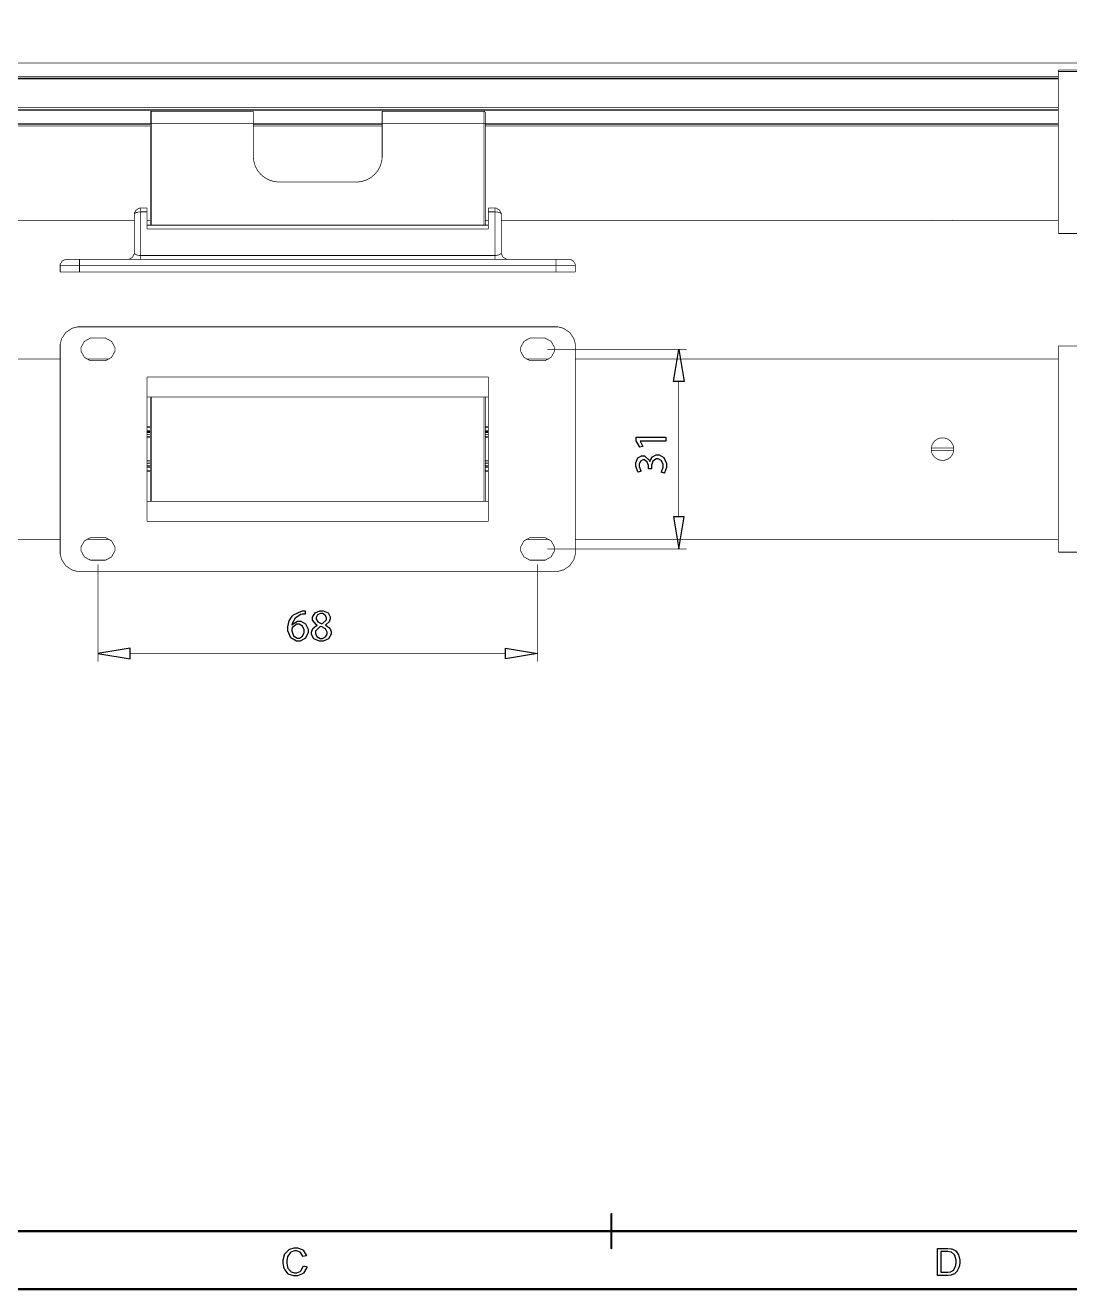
# Model space of a CAD drawing. Extents: x 0.54 to 10.46, y 0.74 to 7.76.
# Drawn here: x 4.838 to 7.846, y 0.739 to 4.382 of the extents above; entities that cross this region are included whole.
import ezdxf

# ---------------------------------------------------------------- set-up
doc = ezdxf.new("R2010")
doc.units = 0
doc.layers.get('0').update_dxf_attribs({"linetype": 'CONTINUOUS'})

msp = doc.modelspace()

# ---------------------------------------------------------------- linework, layer by layer
at = {"color": 0}
for points in [[(10.4631, 0.738986), (0.536893, 0.738986), (0.536458, 0.738986), (0.535157, 0.740289), (0.535157, 0.740722), (0.535157, 7.75928), (0.535157, 7.75971), (0.536458, 7.76101), (0.536893, 7.76101), (10.4631, 7.76101), (10.4635, 7.76101), (10.4648, 7.75971), (10.4648, 7.75928), (10.4648, 0.740722), (10.4648, 0.740289), (10.4635, 0.738986), (10.4631, 0.738986)], [(0.538629, 0.742458), (10.4614, 0.742458), (10.4614, 7.75754), (0.538629, 7.75754), (0.538629, 0.742458)], [(10.296, 0.906087), (0.871149, 0.906087), (0.870714, 0.906087), (0.869412, 0.907389), (0.869412, 0.907824), (0.869412, 7.59218), (0.869412, 7.59261), (0.870714, 7.59392), (0.871149, 7.59392), (10.296, 7.59392), (10.2964, 7.59392), (10.2977, 7.59261), (10.2977, 7.59218), (10.2977, 0.907824), (10.2977, 0.907389), (10.2964, 0.906087), (10.296, 0.906087)], [(0.872885, 0.90956), (10.2943, 0.90956), (10.2943, 7.59044), (0.872885, 7.59044), (0.872885, 0.90956)], [(6.52604, 0.857042), (6.52582, 0.857042), (6.52533, 0.857585), (6.52533, 0.857747), (6.52533, 0.958008), (6.52533, 0.958171), (6.52582, 0.958658), (6.52604, 0.958658), (6.52621, 0.958658), (6.52675, 0.958171), (6.52675, 0.958008), (6.52675, 0.857747), (6.52675, 0.857585), (6.52621, 0.857042), (6.52604, 0.857042)], [(5.63921, 0.807563), (5.64953, 0.804958), (5.64899, 0.802843), (5.63926, 0.786729), (5.63786, 0.78559), (5.63644, 0.784506), (5.62207, 0.778917), (5.61729, 0.778917), (5.61214, 0.778917), (5.59814, 0.783257), (5.59685, 0.784071), (5.59549, 0.784939), (5.5855, 0.79731), (5.58485, 0.798882), (5.58415, 0.80051), (5.58074, 0.814996), (5.58074, 0.819769), (5.58074, 0.825088), (5.58453, 0.839518), (5.58535, 0.840983), (5.5861, 0.842503), (5.59711, 0.85395), (5.59858, 0.85471), (5.59999, 0.855524), (5.61307, 0.859429), (5.61746, 0.859429), (5.62235, 0.859429), (5.63574, 0.854492), (5.6371, 0.853461), (5.6384, 0.852485), (5.64768, 0.838542), (5.64822, 0.836751), (5.63807, 0.834364), (5.63758, 0.835775), (5.63103, 0.846083), (5.63021, 0.846733), (5.62935, 0.847385), (5.62022, 0.850586), (5.61724, 0.850586), (5.6135, 0.850586), (5.60325, 0.84706), (5.60226, 0.8463), (5.60124, 0.845594), (5.59418, 0.835992), (5.59381, 0.834744), (5.59337, 0.83355), (5.59136, 0.823296), (5.59136, 0.819824), (5.59136, 0.815483), (5.59375, 0.803711), (5.59424, 0.802463), (5.59467, 0.801269), (5.60221, 0.792046), (5.60325, 0.791396), (5.60422, 0.790799), (5.61333, 0.787761), (5.61643, 0.787761), (5.62007, 0.787761), (5.63004, 0.791938), (5.63108, 0.792751), (5.63206, 0.793619), (5.63883, 0.805935), (5.63921, 0.807563)], [(7.465, 0.780274), (7.465, 0.858074), (7.49181, 0.858074), (7.49528, 0.858074), (7.50489, 0.857206), (7.50569, 0.856987), (7.50678, 0.856771), (7.51628, 0.852106), (7.51708, 0.8514), (7.51812, 0.850532), (7.52576, 0.839464), (7.52632, 0.838108), (7.52681, 0.836751), (7.52935, 0.823893), (7.52935, 0.819607), (7.52935, 0.815701), (7.52761, 0.805012), (7.52729, 0.803874), (7.52692, 0.802735), (7.52251, 0.793294), (7.52197, 0.792535), (7.52143, 0.791829), (7.51551, 0.785915), (7.51492, 0.785482), (7.51426, 0.785101), (7.50646, 0.781793), (7.50558, 0.781575), (7.50467, 0.781358), (7.49599, 0.780274), (7.49311, 0.780274), (7.465, 0.780274)], [(7.47532, 0.789442), (7.49192, 0.789442), (7.4949, 0.789442), (7.50325, 0.79069), (7.50401, 0.790907), (7.50472, 0.791178), (7.51053, 0.794487), (7.51096, 0.794922), (7.51156, 0.795574), (7.51633, 0.803711), (7.51671, 0.804742), (7.51704, 0.805772), (7.51878, 0.816297), (7.51878, 0.819769), (7.51878, 0.82449), (7.5154, 0.837457), (7.51476, 0.838542), (7.51406, 0.839626), (7.50592, 0.846951), (7.50499, 0.847331), (7.50429, 0.847601), (7.49479, 0.848904), (7.49164, 0.848904), (7.47532, 0.848904), (7.47532, 0.789442)]]:
    msp.add_lwpolyline(points, close=True, dxfattribs=at)
at = {"color": 0, "const_width": 0.002083}
for points in [[(8.43511, 4.27387), (2.92626, 4.27387)], [(7.81375, 4.2296), (3.54764, 4.2296)], [(8.43511, 4.25319), (7.81375, 4.25319)], [(7.81375, 4.2494), (7.81375, 4.25319)], [(8.43511, 4.2494), (7.81375, 4.2494)], [(7.81375, 4.24826), (7.81375, 4.2494)], [(7.81375, 3.78233), (7.81375, 4.24826)], [(7.81375, 4.24826), (8.47775, 4.24826)], [(7.81375, 4.14031), (3.54764, 4.14031)], [(5.20215, 4.13476), (5.20122, 4.13476), (5.19846, 4.132), (5.19846, 4.13103)], [(5.19846, 4.09988), (5.19846, 4.13103)], [(5.20215, 4.13476), (5.20215, 4.1001)], [(5.49522, 4.13476), (5.20215, 4.13476)], [(5.49522, 4.1001), (5.49522, 4.13476)], [(6.15924, 4.13476), (5.86615, 4.13476)], [(5.86615, 4.13476), (5.86615, 4.1001)], [(6.15924, 4.1001), (6.15924, 4.13476)], [(6.16292, 4.13103), (6.16292, 4.132), (6.16015, 4.13476), (6.15924, 4.13476)], [(6.16292, 4.13103), (6.16292, 4.09988)], [(3.54764, 4.09581), (5.19846, 4.09581)], [(5.20215, 4.1001), (5.20182, 4.10015), (5.19874, 4.09993), (5.19846, 4.09983)], [(5.19846, 3.80681), (5.19846, 4.09988)], [(5.49522, 4.1001), (5.20215, 4.1001)], [(5.49522, 4.00489), (5.49522, 4.1001)], [(5.49522, 4.09581), (5.86615, 4.09581)], [(5.86615, 4.1001), (5.86615, 4.00489)], [(6.15924, 4.1001), (5.86615, 4.1001)], [(6.16292, 4.09988), (6.1626, 4.09993), (6.1595, 4.10015), (6.15924, 4.1001)], [(6.16292, 4.09988), (6.16292, 3.80681)], [(6.16292, 4.09581), (7.81375, 4.09581)], [(5.56939, 3.93072), (5.56565, 3.93072), (5.55572, 3.93201), (5.55453, 3.93224), (5.55328, 3.93251), (5.54144, 3.93619), (5.54031, 3.93668), (5.53917, 3.93718), (5.52849, 3.94303), (5.5275, 3.94368), (5.52647, 3.94439), (5.51725, 3.95215), (5.51644, 3.95296), (5.51557, 3.95383), (5.50808, 3.96311), (5.50743, 3.96408), (5.50678, 3.96511), (5.50125, 3.97558), (5.50082, 3.97667), (5.50032, 3.97781), (5.49685, 3.98931), (5.49664, 3.99046), (5.49636, 3.99164), (5.49522, 4.00163), (5.49522, 4.00493)], [(5.86615, 4.00489), (5.86615, 4.00131), (5.86496, 3.99169), (5.86475, 3.9905), (5.86447, 3.98936), (5.86106, 3.97786), (5.86062, 3.97672), (5.86014, 3.97564), (5.8546, 3.96511), (5.85394, 3.96408), (5.85331, 3.96311), (5.84576, 3.95383), (5.84494, 3.95296), (5.84407, 3.95215), (5.8349, 3.94444), (5.83393, 3.94374), (5.8329, 3.94308), (5.82221, 3.93718), (5.82113, 3.93668), (5.81999, 3.93619), (5.80821, 3.93251), (5.80701, 3.93224), (5.80578, 3.93201), (5.79542, 3.93072), (5.79199, 3.93072)], [(5.79199, 3.93072), (5.56939, 3.93072)], [(5.17063, 3.85542), (5.16732, 3.85542), (5.1575, 3.84999), (5.15207, 3.84017), (5.15207, 3.83686)], [(5.15207, 3.83686), (5.1524, 3.83838), (5.15349, 3.8399), (5.15522, 3.84119), (5.1575, 3.84239), (5.16032, 3.84337), (5.16351, 3.84407), (5.16699, 3.84457), (5.17063, 3.84467)], [(5.15207, 3.72667), (5.15207, 3.83686)], [(5.18918, 3.85542), (5.17063, 3.85542)], [(5.17063, 3.84472), (5.17063, 3.71886)], [(5.18918, 3.84472), (5.17063, 3.84472)], [(5.18918, 3.85542), (5.18918, 3.84472)], [(5.18918, 3.84472), (5.18918, 3.79563)], [(6.19075, 3.85542), (6.17219, 3.85542)], [(6.17219, 3.84472), (6.17219, 3.85542)], [(6.19075, 3.84472), (6.17219, 3.84472)], [(6.17219, 3.79563), (6.17219, 3.84467)], [(6.20931, 3.83686), (6.20931, 3.84017), (6.20383, 3.84999), (6.19401, 3.85542), (6.19075, 3.85542)], [(6.19075, 3.84472), (6.19439, 3.84457), (6.19786, 3.84413), (6.20107, 3.84337), (6.20389, 3.84239), (6.20617, 3.84119), (6.2079, 3.83985), (6.20899, 3.83838), (6.20931, 3.83686)], [(6.19075, 3.71886), (6.19075, 3.84472)], [(6.20931, 3.83686), (6.20931, 3.72667)], [(3.91357, 3.81944), (5.15207, 3.81944)], [(5.19846, 3.82004), (5.18918, 3.82004)], [(6.17219, 3.80637), (5.18918, 3.80637)], [(6.17219, 3.79563), (5.18918, 3.79563)], [(6.16292, 3.82004), (6.17219, 3.82004)], [(6.20931, 3.81944), (7.44743, 3.81944)], [(7.51187, 3.8195), (7.50651, 3.82021), (7.45269, 3.82015), (7.44738, 3.81944)], [(7.51187, 3.81944), (7.81375, 3.81944)], [(7.81375, 3.78233), (7.87864, 3.78233)], [(5.13351, 3.70811), (5.13678, 3.70811), (5.1466, 3.7136), (5.15207, 3.72342), (5.15207, 3.72667)], [(5.15207, 3.72667), (5.15207, 3.72532), (5.1575, 3.72114), (5.16732, 3.71886), (5.17063, 3.71886)], [(5.17063, 3.70811), (5.17063, 3.71886)], [(5.17063, 3.71886), (6.19075, 3.71886)], [(6.19075, 3.71886), (6.19401, 3.71886), (6.20383, 3.72119), (6.20931, 3.72532), (6.20931, 3.72667)], [(6.19075, 3.70811), (6.19075, 3.71886)], [(6.20931, 3.72667), (6.20931, 3.72342), (6.21474, 3.7136), (6.22456, 3.70811), (6.22786, 3.70811)], [(4.95731, 3.70811), (4.954, 3.70811), (4.94417, 3.70269), (4.93875, 3.69287), (4.93875, 3.68956)], [(4.99442, 3.68961), (4.93875, 3.68961)], [(4.93875, 3.67106), (4.93875, 3.68961)], [(4.95731, 3.70811), (4.99442, 3.70811)], [(4.99442, 3.68961), (4.99442, 3.70817)], [(4.99442, 3.70811), (6.36697, 3.70811)], [(6.36697, 3.68961), (4.99442, 3.68961)], [(4.99442, 3.68961), (4.99442, 3.67106)], [(6.36697, 3.68961), (6.36697, 3.70817)], [(6.36697, 3.70811), (6.40408, 3.70811)], [(6.42264, 3.68961), (6.36697, 3.68961)], [(6.36697, 3.67106), (6.36697, 3.68961)], [(6.42264, 3.68961), (6.42264, 3.69293), (6.41715, 3.70275), (6.40733, 3.70817), (6.40408, 3.70817)], [(6.42264, 3.68961), (6.42264, 3.67106)], [(4.99442, 3.67106), (4.93875, 3.67106)], [(6.36697, 3.67106), (4.99442, 3.67106)], [(6.42264, 3.67106), (6.36697, 3.67106)], [(4.99442, 3.5134), (4.98899, 3.5134), (4.97271, 3.50906), (4.95503, 3.49713), (4.94308, 3.47944), (4.93875, 3.46317), (4.93875, 3.45774)], [(6.36697, 3.5134), (4.99442, 3.5134)], [(6.42264, 3.45779), (6.42264, 3.46322), (6.41824, 3.47944), (6.40631, 3.49713), (6.38861, 3.50906), (6.37235, 3.5134), (6.36697, 3.5134)], [(5.03153, 3.48096), (5.02576, 3.48096), (5.00851, 3.47146), (4.99903, 3.45421), (4.99903, 3.44846), (4.99903, 3.44276), (5.00851, 3.42557), (5.02576, 3.41601), (5.03153, 3.41601)], [(5.06396, 3.48096), (5.03153, 3.48096)], [(5.06396, 3.41601), (5.06967, 3.41601), (5.08692, 3.42557), (5.0964, 3.44282), (5.0964, 3.44851), (5.0964, 3.45426), (5.08692, 3.47146), (5.06967, 3.48096), (5.06396, 3.48096)], [(6.29742, 3.48096), (6.29167, 3.48096), (6.27447, 3.47146), (6.26497, 3.45421), (6.26497, 3.44846), (6.26497, 3.44276), (6.27447, 3.42557), (6.29167, 3.41601), (6.29742, 3.41601)], [(6.32986, 3.48096), (6.29742, 3.48096)], [(6.32986, 3.41601), (6.33556, 3.41601), (6.35281, 3.42557), (6.36236, 3.44282), (6.36236, 3.44851), (6.36236, 3.45426), (6.35281, 3.47146), (6.33556, 3.48096), (6.32986, 3.48096)], [(4.93875, 2.86421), (4.93875, 3.45774)], [(6.42264, 2.86421), (6.42264, 3.45774)], [(7.87864, 3.45779), (7.81375, 3.45779)], [(7.81375, 2.86421), (7.81375, 3.45774)], [(4.93875, 3.42068), (3.54764, 3.42068)], [(5.08068, 3.42068), (5.01481, 3.42068)], [(5.03153, 3.41601), (5.06396, 3.41601)], [(6.34663, 3.42068), (6.28071, 3.42068)], [(6.29742, 3.41601), (6.32986, 3.41601)], [(7.81375, 3.42068), (6.42264, 3.42068)], [(5.18918, 2.95275), (5.18918, 3.36919)], [(5.18918, 3.36919), (6.17219, 3.36919)], [(6.17219, 2.95275), (6.17219, 3.36919)], [(6.17219, 3.31114), (5.18918, 3.31114)], [(5.19846, 3.01079), (5.19846, 3.31114)], [(6.16292, 3.31114), (6.16292, 3.01079)], [(5.18918, 3.22592), (5.1984, 3.22592)], [(6.16292, 3.22592), (6.17219, 3.22592)], [(5.19846, 3.09608), (5.18918, 3.09608)], [(6.17219, 3.09608), (6.16292, 3.09608)], [(5.18918, 3.01079), (6.17219, 3.01079)], [(5.18918, 2.95275), (6.17219, 2.95275)], [(3.54764, 2.90132), (4.93875, 2.90132)], [(5.03153, 2.90593), (5.02576, 2.90593), (5.00851, 2.89649), (4.99903, 2.87924), (4.99903, 2.87349), (4.99903, 2.86778), (5.00851, 2.85058), (5.02576, 2.84104), (5.03153, 2.84104)], [(5.01481, 2.90132), (5.08068, 2.90132)], [(5.06396, 2.90593), (5.03153, 2.90593)], [(5.06396, 2.84104), (5.06967, 2.84104), (5.08692, 2.85058), (5.0964, 2.86778), (5.0964, 2.87349), (5.0964, 2.87924), (5.08692, 2.89649), (5.06967, 2.90597), (5.06396, 2.90597)], [(6.29742, 2.90593), (6.29167, 2.90593), (6.27447, 2.89649), (6.26497, 2.87924), (6.26497, 2.87349), (6.26497, 2.86778), (6.27447, 2.85058), (6.29167, 2.84104), (6.29742, 2.84104)], [(6.28071, 2.90132), (6.34657, 2.90132)], [(6.32986, 2.90593), (6.29742, 2.90593)], [(6.32986, 2.84104), (6.33556, 2.84104), (6.35281, 2.85058), (6.36236, 2.86778), (6.36236, 2.87349), (6.36236, 2.87924), (6.35281, 2.89649), (6.33556, 2.90597), (6.32986, 2.90597)], [(6.42264, 2.90132), (7.81375, 2.90132)], [(4.93875, 2.86421), (4.93875, 2.85883), (4.94308, 2.84261), (4.95503, 2.82493), (4.97271, 2.81299), (4.98899, 2.8086), (4.99442, 2.8086)], [(5.03153, 2.84104), (5.06396, 2.84104)], [(6.29742, 2.84104), (6.32986, 2.84104)], [(6.36697, 2.8086), (6.37235, 2.8086), (6.38861, 2.81299), (6.40631, 2.82493), (6.41824, 2.84261), (6.42264, 2.85889), (6.42264, 2.86426)], [(7.81375, 2.86421), (7.87864, 2.86421)], [(6.36697, 2.8086), (4.99442, 2.8086)]]:
    msp.add_lwpolyline(points, dxfattribs=at)
at = {"color": 250, "const_width": 0.002083}
for points in [[(3.54764, 4.23378), (7.81375, 4.23378)], [(7.81375, 4.22803), (3.54764, 4.22803)], [(3.54764, 4.14497), (7.81375, 4.14497)], [(7.81375, 4.13661), (3.54764, 4.13661)], [(3.54764, 4.0995), (5.19846, 4.0995)], [(5.19846, 4.09229), (3.54764, 4.09229)], [(5.20215, 4.1001), (5.20215, 3.80637)], [(5.49522, 4.0995), (5.86615, 4.0995)], [(5.86615, 4.09229), (5.49522, 4.09229)], [(6.15924, 3.80637), (6.15924, 4.1001)], [(6.16292, 4.0995), (7.81375, 4.0995)], [(7.81375, 4.09229), (6.16297, 4.09229)], [(5.17063, 3.84472), (5.17063, 3.85542)], [(6.19075, 3.85542), (6.19075, 3.84472)], [(5.20215, 3.31114), (5.20215, 3.01079)], [(6.15924, 3.01079), (6.15924, 3.31114)], [(5.19846, 3.22299), (5.18918, 3.22299)], [(5.18918, 3.21457), (5.1984, 3.21457)], [(5.19846, 3.21181), (5.18918, 3.21181)], [(5.18918, 3.20899), (5.1984, 3.20899)], [(6.17219, 3.22299), (6.16292, 3.22299)], [(6.16292, 3.21457), (6.17219, 3.21457)], [(6.17219, 3.21181), (6.16292, 3.21181)], [(6.16292, 3.20899), (6.17219, 3.20899)], [(5.19846, 3.20264), (5.18918, 3.20264)], [(5.18918, 3.19775), (5.1984, 3.19775)], [(5.19846, 3.19444), (5.18918, 3.19444)], [(6.17219, 3.20264), (6.16292, 3.20264)], [(6.16292, 3.19775), (6.17219, 3.19775)], [(6.17219, 3.19444), (6.16292, 3.19444)], [(7.51172, 3.1645), (7.44781, 3.1645)], [(7.5121, 3.1575), (7.44803, 3.1575)], [(5.18918, 3.12756), (5.1984, 3.12756)], [(5.19846, 3.12424), (5.18918, 3.12424)], [(5.18918, 3.11936), (5.1984, 3.11936)], [(5.19846, 3.11301), (5.18918, 3.11301)], [(5.18918, 3.11019), (5.1984, 3.11019)], [(5.19846, 3.10742), (5.18918, 3.10742)], [(5.18918, 3.09901), (5.1984, 3.09901)], [(6.16292, 3.12756), (6.17219, 3.12756)], [(6.17219, 3.12424), (6.16292, 3.12424)], [(6.16292, 3.11936), (6.17219, 3.11936)], [(6.17219, 3.11301), (6.16292, 3.11301)], [(6.16292, 3.11019), (6.17219, 3.11019)], [(6.17219, 3.10742), (6.16292, 3.10742)], [(6.16292, 3.09901), (6.17219, 3.09901)]]:
    msp.add_lwpolyline(points, dxfattribs=at)
at = {"color": 9, "const_width": 0.002083}
for points in [[(6.32986, 3.44846), (6.32986, 3.44846)], [(6.72026, 3.44846), (6.72026, 3.44846)], [(5.04775, 2.84104), (5.04775, 2.84104)], [(6.31364, 2.84104), (6.31364, 2.84104)], [(6.32986, 2.87349), (6.32986, 2.87349)], [(6.31364, 2.57178), (6.31364, 2.57178)]]:
    msp.add_lwpolyline(points, close=True, dxfattribs=at)
for points in [[(6.34147, 3.44846), (6.74349, 3.44846)], [(6.72026, 2.96625), (6.72026, 3.35574)], [(6.34147, 2.87349), (6.74349, 2.87349)], [(5.04775, 2.82943), (5.04775, 2.54861)], [(6.31364, 2.82943), (6.31364, 2.54861)], [(5.14046, 2.57178), (6.22092, 2.57178)]]:
    msp.add_lwpolyline(points, dxfattribs=at)
at = {"color": 9}
for points in [[(6.70481, 3.35574), (6.72026, 3.44851), (6.73579, 3.35574), (6.70481, 3.35574)], [(6.60883, 3.18408), (6.60883, 3.18381), (6.61681, 3.169), (6.60801, 3.16678), (6.5981, 3.18539), (6.5981, 3.19521), (6.68321, 3.19521), (6.68321, 3.18408), (6.60883, 3.18408)], [(6.66997, 3.09463), (6.67046, 3.09543), (6.67535, 3.10894), (6.67535, 3.11344), (6.67535, 3.11729), (6.66971, 3.12869), (6.6606, 3.13276), (6.65886, 3.13271), (6.65587, 3.13271), (6.64583, 3.12588), (6.64182, 3.11453), (6.64182, 3.11074), (6.64182, 3.10428), (6.63319, 3.10428), (6.63319, 3.11074), (6.63319, 3.11393), (6.62972, 3.12337), (6.62147, 3.12972), (6.61876, 3.12972), (6.61649, 3.12972), (6.60981, 3.12625), (6.60596, 3.11762), (6.60596, 3.11475), (6.60596, 3.11051), (6.61089, 3.09868), (6.6116, 3.09776), (6.60319, 3.09472), (6.60238, 3.09586), (6.59663, 3.11176), (6.59663, 3.11703), (6.59663, 3.12169), (6.60286, 3.13553), (6.61344, 3.14139), (6.61697, 3.14139), (6.62196, 3.14139), (6.63601, 3.12831), (6.63699, 3.12565), (6.63726, 3.12565), (6.63775, 3.12831), (6.64447, 3.13911), (6.65543, 3.14464), (6.65913, 3.14464), (6.66357, 3.14464), (6.67697, 3.13683), (6.68468, 3.11942), (6.68468, 3.11361), (6.68468, 3.10807), (6.67953, 3.09256), (6.67888, 3.09147), (6.66997, 3.09463)], [(6.70481, 2.96625), (6.72026, 2.87349), (6.73579, 2.96625), (6.70481, 2.96625)], [(5.64464, 2.68587), (5.64404, 2.68593), (5.63683, 2.68549), (5.63601, 2.68533), (5.63146, 2.68463), (5.61513, 2.67437), (5.60688, 2.65864), (5.60639, 2.65511), (5.60682, 2.65511), (5.60781, 2.65647), (5.62244, 2.66493), (5.62733, 2.66493), (5.63194, 2.66493), (5.64583, 2.65744), (5.65306, 2.64247), (5.65306, 2.63743), (5.65306, 2.63222), (5.64551, 2.6166), (5.62989, 2.60742), (5.62472, 2.60742), (5.61925, 2.60742), (5.60281, 2.61729), (5.59462, 2.63715), (5.59462, 2.64372), (5.59462, 2.64931), (5.59864, 2.66607), (5.60693, 2.68001), (5.60906, 2.68207), (5.61079, 2.68381), (5.63357, 2.69433), (5.63629, 2.69467), (5.6371, 2.69482), (5.64274, 2.69532), (5.64464, 2.69532), (5.64464, 2.68587)], [(5.66222, 2.63049), (5.66222, 2.63396), (5.66672, 2.64426), (5.67643, 2.65218), (5.6791, 2.65326), (5.67899, 2.65365), (5.6766, 2.65479), (5.66547, 2.66829), (5.66547, 2.67275), (5.66547, 2.67686), (5.67301, 2.68918), (5.68707, 2.69542), (5.69179, 2.69542), (5.6964, 2.69542), (5.71035, 2.68896), (5.71658, 2.67811), (5.71658, 2.67449), (5.71658, 2.67182), (5.71349, 2.66374), (5.70514, 2.65582), (5.70253, 2.65457), (5.70253, 2.65419), (5.70518, 2.65315), (5.71506, 2.64551), (5.71967, 2.63553), (5.71967, 2.63217), (5.71967, 2.62771), (5.71126, 2.61426), (5.69586, 2.60742), (5.69075, 2.60742), (5.68549, 2.60742), (5.66982, 2.61431), (5.66222, 2.62646), (5.66222, 2.63049)], [(5.67638, 2.67356), (5.67638, 2.67106), (5.68078, 2.66351), (5.69011, 2.65853), (5.6926, 2.65782), (5.69439, 2.65847), (5.70557, 2.6696), (5.70557, 2.67329), (5.70557, 2.67567), (5.70221, 2.68283), (5.6939, 2.68718), (5.69114, 2.68718), (5.68837, 2.68718), (5.68018, 2.68317), (5.67638, 2.676), (5.67638, 2.67356)], [(5.64139, 2.63678), (5.64139, 2.64035), (5.63656, 2.6511), (5.62696, 2.65625), (5.62381, 2.65625), (5.61968, 2.65625), (5.60807, 2.64735), (5.60732, 2.64578), (5.6071, 2.64546), (5.60601, 2.64187), (5.60601, 2.64068), (5.60607, 2.63721), (5.61094, 2.62326), (5.62125, 2.61632), (5.62472, 2.61632), (5.62771, 2.61632), (5.63678, 2.62201), (5.64139, 2.63308), (5.64139, 2.63678)], [(5.70806, 2.63103), (5.70806, 2.634), (5.70301, 2.64296), (5.69222, 2.64876), (5.68935, 2.64958), (5.68685, 2.64887), (5.67399, 2.63629), (5.67399, 2.63206), (5.67389, 2.62993), (5.67828, 2.62071), (5.68782, 2.61583), (5.69103, 2.61583), (5.69412, 2.61583), (5.7034, 2.62017), (5.70806, 2.62831), (5.70806, 2.63103)], [(5.14046, 2.58724), (5.04775, 2.57178), (5.14046, 2.55632), (5.14046, 2.58724)], [(6.22092, 2.58724), (6.31364, 2.57178), (6.22092, 2.55632), (6.22092, 2.58724)]]:
    msp.add_lwpolyline(points, close=True, dxfattribs=at)
at = {"color": 0, "const_width": 0.002083}
msp.add_lwpolyline([(7.44738, 3.16097), (7.44738, 3.1594), (7.44792, 3.15522), (7.44803, 3.15468), (7.44814, 3.15419), (7.44965, 3.14903), (7.44987, 3.14854), (7.45003, 3.14806), (7.45253, 3.14344), (7.45285, 3.14296), (7.45313, 3.14253), (7.45654, 3.1384), (7.45692, 3.13803), (7.45762, 3.13732), (7.46647, 3.13146), (7.46744, 3.13103), (7.46843, 3.13064), (7.477, 3.12853), (7.47988, 3.12853), (7.48144, 3.12853), (7.48568, 3.12907), (7.48622, 3.12918), (7.48671, 3.12929), (7.49175, 3.13081), (7.49224, 3.13103), (7.49274, 3.13124), (7.49744, 3.13374), (7.49789, 3.134), (7.49832, 3.13433), (7.50244, 3.13764), (7.50282, 3.13803), (7.50319, 3.1384), (7.50651, 3.14253), (7.50683, 3.14296), (7.50711, 3.14339), (7.5096, 3.14806), (7.50982, 3.14854), (7.51004, 3.14903), (7.51161, 3.15414), (7.51172, 3.15462), (7.51178, 3.15517), (7.51232, 3.15956), (7.51232, 3.16097), (7.51232, 3.16411), (7.51025, 3.17242), (7.50988, 3.17339), (7.50944, 3.17437), (7.50353, 3.18321), (7.50282, 3.18392), (7.50244, 3.18431), (7.49837, 3.18772), (7.49794, 3.18799), (7.49744, 3.18832), (7.49278, 3.19081), (7.49229, 3.19097), (7.49181, 3.19119), (7.48671, 3.19276), (7.48622, 3.19282), (7.48568, 3.19293), (7.48133, 3.19347), (7.47993, 3.19347), (7.47831, 3.19347), (7.47407, 3.19293), (7.47358, 3.19282), (7.47304, 3.19276), (7.46793, 3.19119), (7.46744, 3.19097), (7.46696, 3.19081), (7.46229, 3.18832), (7.46186, 3.18799), (7.46137, 3.18772), (7.45731, 3.18435), (7.45692, 3.18397), (7.45617, 3.18326), (7.45031, 3.17443), (7.44993, 3.17344), (7.44949, 3.17247), (7.44738, 3.16385), (7.44738, 3.16097)], close=True, dxfattribs=at)

doc.saveas('drawing.dxf')
